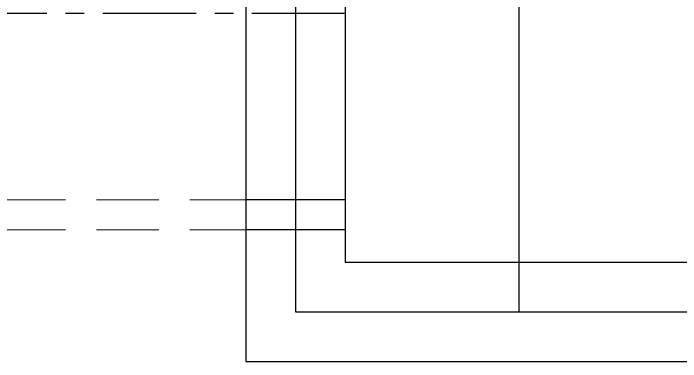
# Model space of a CAD drawing. Header units: millimetres. Extents: x -157642 to 241542, y -22875 to 31024.
# Drawn here: x -149586 to -146901, y 8775 to 10175 of the extents above; entities that cross this region are included whole.
import ezdxf

# ---------------------------------------------------------------- set-up
doc = ezdxf.new("R2010")
doc.units = ezdxf.units.MM
doc.header["$LTSCALE"] = 100
doc.header["$MEASUREMENT"] = 0
for name, pattern in [('CENTERX2', [4, 2.5, -0.5, 0.5, -0.5]), ('DASHED2', [0.375, 0.25, -0.125]), ('DASHEDX2', [1.5, 1, -0.5])]:
    doc.linetypes.add(name, pattern=pattern)
doc.layers.add('4', color=4, linetype='DASHEDX2', transparency=0.1)
doc.layers.add('8', color=8, linetype='Continuous')
doc.layers.add('L1-DRAINAGE-TRANS_PIPE', color=230, linetype='CENTERX2')
doc.layers.add('pipe', color=23, linetype='DASHED2', lineweight=0)

# ---------------------------------------------------------------- blocks, each defined once
blk = doc.blocks.new('ga1.5-db')
at = {"layer": '4', "ltscale": 3}
for points in [[(-0.8172, -1.5818), (1.3436, -1.1683), (0.8172, 1.5818), (-1.3436, 1.1683)], [(-0.6584, -1.3478), (1.1095, -1.0094), (0.6584, 1.3478), (-1.1095, 1.0094)]]:
    blk.add_lwpolyline(points, close=True, dxfattribs=at)
at = {"layer": '8', "ltscale": 3}
blk.add_line((0.2256, -1.1786), (-0.188, 0.9822), dxfattribs=at)
at = {"layer": '8', "ltscale": 1.5}
for p, q in [((-0.5465, -0.8682), (-0.9394, -0.9434)), ((-0.524, -0.9861), (-0.9168, -1.0613))]:
    blk.add_line(p, q, dxfattribs=at)
blk.add_lwpolyline([(-0.4995, -1.1138), (0.8755, -0.8506), (0.4995, 1.1138), (-0.8755, 0.8506)], close=True, dxfattribs=at)

msp = doc.modelspace()

# ---------------------------------------------------------------- linework, layer by layer
at = {"layer": 'L1-DRAINAGE-TRANS_PIPE', "ltscale": 1.5}
msp.add_lwpolyline([(-148250.6, 10175.1), (-157641.5, 10175.1)], dxfattribs=at)
at = {"layer": 'pipe', "ltscale": 10}
for points in [[(-148250.6, 9425.1), (-157641.5, 9425.1)], [(-148250.6, 9305.1), (-157641.5, 9305.1)]]:
    msp.add_lwpolyline(points, dxfattribs=at)

# ---------------------------------------------------------------- block references
at = {"xscale": 1000, "yscale": 1000, "zscale": 1000, "rotation": 349.1650214129482}
msp.add_blockref('ga1.5-db', (-147550.6, 10175.1), dxfattribs=at)

doc.saveas('drawing.dxf')
